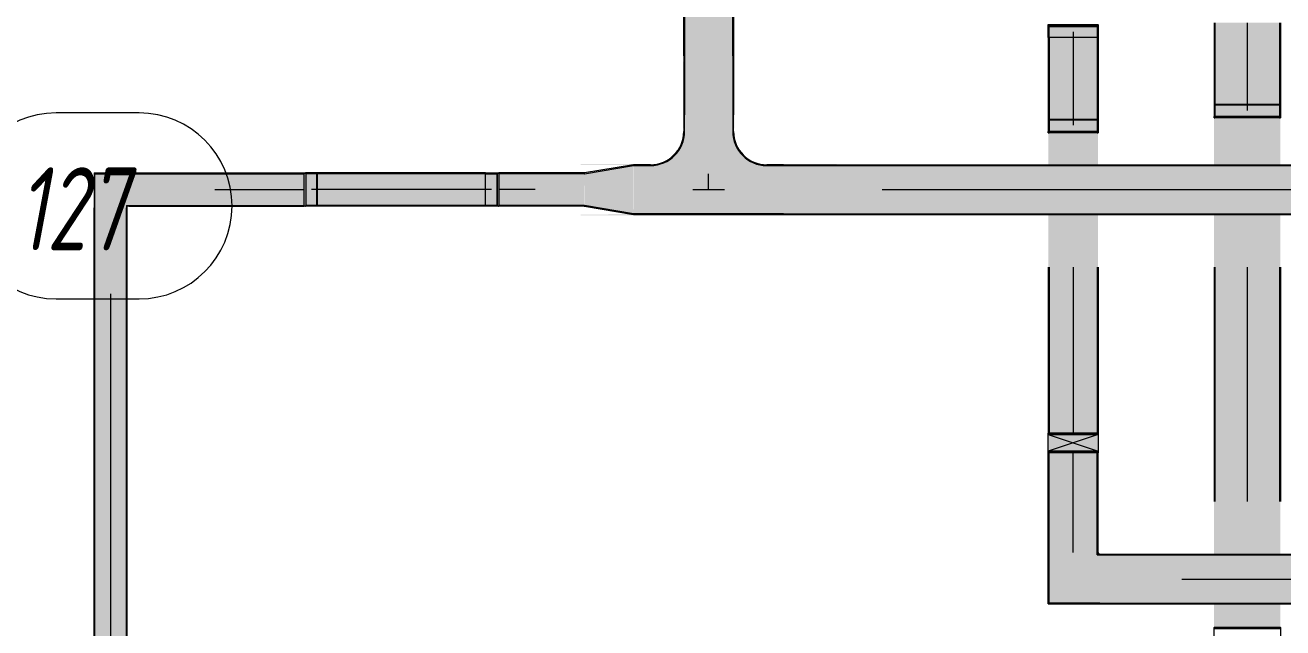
# Model space of a CAD drawing. Header units: millimetres. Extents: x -4948 to 42228, y -4856 to 69378.
# Drawn here: x 1058 to 4844, y 26796 to 28611 of the extents above; entities that cross this region are included whole.
import ezdxf

# ---------------------------------------------------------------- set-up
doc = ezdxf.new("R2010")
doc.units = ezdxf.units.MM
for name, color, linetype, lineweight in [('A-AREA-IDEN', 2, 'Continuous', 30), ('A-DETL-THIN', 151, 'Continuous', 13), ('E-CABL-TRAY', 211, 'Continuous', 9), ('E-CABL-TRAY-ANNO', 211, 'Continuous', 9), ('E-CABL-TRAY-CNTR', 211, 'Continuous', 9)]:
    doc.layers.add(name, color=color, linetype=linetype, lineweight=lineweight)
doc.styles.add('ISOCPEUR_B_I', font='', dxfattribs={"width": 0.7, "height": 250})
doc.styles.get('ISOCPEUR_B_I').set_extended_font_data('ISOCPEUR', italic=True, bold=True)

# ---------------------------------------------------------------- blocks, each defined once
blk = doc.blocks.new('27ELB-RD-AR-0000-BIM_rvt-1-1 этаж отм_ _0_000 лотки')
at = {"layer": 'A-AREA-IDEN', "color": 252, "lineweight": 9}
for p, q in [((1400.8, 28346.7), (1150.8, 28346.7)), ((1150.8, 27786.7), (1400.8, 27786.7))]:
    blk.add_line(p, q, dxfattribs=at)
for centre, start, end in [((1150.8, 28066.7), 90, 270), ((1400.8, 28066.7), 270, 90)]:
    blk.add_arc(centre, 280, start, end, dxfattribs=at)
at = {"layer": 'A-AREA-IDEN', "color": 252, "style": 'ISOCPEUR_B_I', "width": 0.7}
blk.add_text('127', height=250, dxfattribs=at).set_placement((1034.6, 27932.8))
blk = doc.blocks.new('СКС-Угол вертикальный внешний CD 45-S5-Combitech-DKC - СКС-Угол вертикальный внешний CD 45-S5-Combitech-DKC-V193-1 этаж отм_ _0_000 лотки')
at = {"layer": 'E-CABL-TRAY', "lineweight": 13}
for points in [[(4287.8, 28612), (4287.8, 28613), (4137.8, 28612)], [(4287.8, 28573.8), (4287.8, 28612), (4137.8, 28612), (4137.8, 28573.8)]]:
    blk.add_hatch(color=80, dxfattribs=at).paths.add_polyline_path(points, flags=0)
at = {"layer": 'E-CABL-TRAY', "color": 90}
for p, q in [((4137.8, 28613), (4287.8, 28613)), ((4137.8, 28612), (4137.8, 28613)), ((4137.8, 28573.8), (4137.8, 28612)), ((4287.8, 28612), (4287.8, 28613)), ((4287.8, 28612), (4287.8, 28573.8)), ((4137.8, 28573.1), (4137.8, 28573.8)), ((4287.8, 28573.1), (4137.8, 28573.1)), ((4287.8, 28573.8), (4287.8, 28573.1))]:
    blk.add_line(p, q, dxfattribs=at)
blk = doc.blocks.new('СКС-Ответвитель Т-образный DPT-S5-Combitech-DKC-R100 - СКС-Ответвитель Т-образный DPT-S5-Combitech-DKC-R100-V191-1 этаж отм_ _0_000 лотки')
at = {"layer": 'E-CABL-TRAY', "lineweight": 13}
h = blk.add_hatch(color=160, dxfattribs=at)
h.paths.add_polyline_path([(-225, -72.5), (-225, -75), (-175, -75), (-149.1, -78.4), (-125, -88.4), (-104.3, -104.3), (-88.4, -125), (-78.4, -149.1), (-75, -175), (-75, -225), (-72.5, -225), (-72.5, -175), (-76, -148.5), (-86.2, -123.8), (-102.5, -102.5), (-123.8, -86.2), (-148.5, -76), (-175, -72.5)], flags=0)
h.paths.add_polyline_path([(-225, 75), (-225, 72.5), (225, 72.5), (225, 75), (54.2, 75)], flags=0)
h.paths.add_polyline_path([(72.5, -207.8), (72.5, -225), (75, -225), (75, -175), (78.4, -149.1), (88.4, -125), (104.3, -104.3), (125, -88.4), (149.1, -78.4), (175, -75), (225, -75), (225, -72.5), (175, -72.5), (148.5, -76), (123.8, -86.2), (102.5, -102.5), (86.2, -123.8), (76, -148.5), (72.5, -175)], flags=0)
blk.add_hatch(color=160, dxfattribs=at).paths.add_polyline_path([(-225, 72.5), (-225, -72.5), (-175, -72.5), (-148.5, -76), (-120.9, -88.4), (-101.2, -104.3), (-85.7, -125), (-75.9, -149.1), (-72.5, -175), (-72.5, -225), (72.5, -225), (72.5, -175), (76, -148.5), (88.4, -120.9), (104.3, -101.2), (125, -85.7), (149.1, -75.9), (175, -72.5), (225, -72.5), (225, 72.5), (-225, 72.5)], flags=0)
at = {"layer": 'E-CABL-TRAY', "color": 170}
for p, q in [((225, 75), (-225, 75)), ((-225, 75), (-225, 72.5)), ((-225, 72.5), (225, 72.5)), ((225, 72.5), (225, 75)), ((-225, -72.5), (-225, -75)), ((-175, -72.5), (-225, -72.5)), ((-225, -75), (-175, -75)), ((225, -72.5), (175, -72.5)), ((175, -75), (225, -75)), ((225, -75), (225, -72.5)), ((-75, -175), (-75, -225)), ((-72.5, -225), (-72.5, -175)), ((72.5, -175), (72.5, -225)), ((75, -225), (75, -175)), ((-75, -225), (-72.5, -225)), ((72.5, -225), (75, -225))]:
    blk.add_line(p, q, dxfattribs=at)
for centre, radius, start, end in [((-175, -175), 102.5, 360, 90), ((-175, -175), 100, 0, 90), ((175, -175), 102.5, 90, 180), ((175, -175), 100, 90, 180)]:
    blk.add_arc(centre, radius, start, end, dxfattribs=at)
at = {"layer": 'E-CABL-TRAY-CNTR', "color": 170}
for p, q in [((47.9, 0), (-47.9, 0)), ((0, 0), (0, -47.9))]:
    blk.add_line(p, q, dxfattribs=at)
blk = doc.blocks.new('СКС-Соединитель 2-S5-Combitech-DKC-не для заказа - СКС-Соединитель 2-S5-Combitech-DKC-не для заказа-620071-1 этаж отм_ _0_000 лотки')
at = {"layer": 'E-CABL-TRAY', "lineweight": 13}
blk.add_hatch(color=160, dxfattribs=at).paths.add_polyline_path([(-100, -2.5), (100, -2.5), (100, 0), (-100, 0)], flags=0)
blk = doc.blocks.new('СКС-Соединитель 2-S5-Combitech-DKC-не для заказа - СКС-Соединитель 2-S5-Combitech-DKC-не для заказа-V195-1 этаж отм_ _0_000 лотки')
at = {"layer": 'E-CABL-TRAY', "lineweight": 13}
for points in [[(100, -2.5), (100, 0), (-100, 0), (-100, -2.5), (-59.8, -2.5)], [(100, 0), (100, 0.1), (-59.8, 0)]]:
    blk.add_hatch(color=160, dxfattribs=at).paths.add_polyline_path(points, flags=0)
blk = doc.blocks.new('СКС-Угол вертикальный внешний CD 45-S5-Combitech-DKC - СКС-Угол вертикальный внешний CD 45-S5-Combitech-DKC-836083-1 этаж отм_ _0_000 лотки')
at = {"layer": 'E-CABL-TRAY', "lineweight": 13}
for points in [[(2443.9, 28065.7), (2444.6, 28065.7), (2443.9, 28165.7)], [(2444.6, 28065.7), (2482.8, 28065.7), (2482.8, 28165.7), (2444.6, 28165.7)], [(2482.8, 28065.7), (2483.8, 28065.7), (2482.8, 28165.7)]]:
    blk.add_hatch(color=160, dxfattribs=at).paths.add_polyline_path(points, flags=0)
at = {"layer": 'E-CABL-TRAY', "color": 170}
for p, q in [((2443.9, 28065.7), (2443.9, 28165.7)), ((2443.9, 28165.7), (2444.6, 28165.7)), ((2444.6, 28165.7), (2482.8, 28165.7)), ((2482.8, 28165.7), (2483.8, 28165.7)), ((2483.8, 28165.7), (2483.8, 28065.7)), ((2444.6, 28065.7), (2443.9, 28065.7)), ((2482.8, 28065.7), (2444.6, 28065.7)), ((2482.8, 28065.7), (2483.8, 28065.7))]:
    blk.add_line(p, q, dxfattribs=at)
blk = doc.blocks.new('СКС-Угол горизонтальный CPO 45-S5-Combitech-DKC - СКС-Угол горизонтальный CPO 45-S5-Combitech-DKC-836076-1 этаж отм_ _0_000 лотки')
at = {"layer": 'E-CABL-TRAY', "lineweight": 13}
for points in [[(-55, -50), (50, -50), (50, 55), (47.5, 55), (47.5, -47.5), (-55, -47.5)], [(-55, -47.5), (47.5, -47.5), (47.5, 55), (-47.5, 55), (-47.5, 47.5), (-55, 47.5)], [(-55, 47.5), (-47.5, 47.5), (-47.5, 55), (-50, 55), (-50, 50), (-55, 50)]]:
    blk.add_hatch(color=160, dxfattribs=at).paths.add_polyline_path(points, flags=0)
at = {"layer": 'E-CABL-TRAY', "color": 170}
for p, q in [((-55, 47.5), (-55, 50)), ((-55, 50), (-50, 50)), ((-47.5, 47.5), (-55, 47.5)), ((-47.5, 55), (-50, 55)), ((-50, 55), (-50, 50)), ((-47.5, 47.5), (-47.5, 55)), ((50, 55), (47.5, 55)), ((47.5, 55), (47.5, -47.5)), ((50, -50), (50, 55)), ((-55, -50), (-55, -47.5)), ((47.5, -47.5), (-55, -47.5)), ((50, -50), (-55, -50))]:
    blk.add_line(p, q, dxfattribs=at)
blk = doc.blocks.new('СКС-Соединитель 1-S5-Combitech-DKC-не для заказа - СКС-Соединитель 1-S5-Combitech-DKC-не для заказа-V185-1 этаж отм_ _0_000 лотки')
at = {"layer": 'E-CABL-TRAY', "lineweight": 13}
for points in [[(0, 115), (-1.2, 115), (-1.2, 0), (0, 0), (0, 5)], [(-115, 1.2), (-115, 0), (0, 0), (0, 1.2), (-5, 1.2)]]:
    blk.add_hatch(color=160, dxfattribs=at).paths.add_polyline_path(points, flags=0)
blk = doc.blocks.new('СКС-Соединитель 1-S5-Combitech-DKC-не для заказа - СКС-Соединитель 1-S5-Combitech-DKC-не для заказа-V186-1 этаж отм_ _0_000 лотки')
at = {"layer": 'E-CABL-TRAY', "lineweight": 13}
for points in [[(0, 115), (0, 0), (1.2, 0), (1.2, 115)], [(0, 0), (-115, 0), (-115, -1.2), (0, -1.2)]]:
    blk.add_hatch(color=160, dxfattribs=at).paths.add_polyline_path(points, flags=0)
blk = doc.blocks.new('СКС-Угол горизонтальный CPO 45-S5-Combitech-DKC - СКС-Угол горизонтальный CPO 45-S5-Combitech-DKC-835251-1 этаж отм_ _0_000 лотки')
at = {"layer": 'E-CABL-TRAY', "lineweight": 13}
for points in [[(-80, -75), (75, -75), (75, 80), (72.5, 80), (72.5, -72.5), (-80, -72.5)], [(-80, -72.5), (72.5, -72.5), (72.5, 80), (-72.5, 80), (-72.5, 72.5), (-80, 72.5)], [(-80, 72.5), (-72.5, 72.5), (-72.5, 80), (-75, 80), (-75, 75), (-80, 75)]]:
    blk.add_hatch(color=80, dxfattribs=at).paths.add_polyline_path(points, flags=0)
at = {"layer": 'E-CABL-TRAY', "color": 90}
for p, q in [((-72.5, 80), (-75, 80)), ((-75, 80), (-75, 75)), ((-72.5, 72.5), (-72.5, 80)), ((75, 80), (72.5, 80)), ((72.5, 80), (72.5, -72.5)), ((75, -75), (75, 80)), ((-80, 72.5), (-80, 75)), ((-80, 75), (-75, 75)), ((-72.5, 72.5), (-80, 72.5)), ((-80, -75), (-80, -72.5)), ((72.5, -72.5), (-80, -72.5)), ((75, -75), (-80, -75))]:
    blk.add_line(p, q, dxfattribs=at)
blk = doc.blocks.new('СКС-Соединитель 1-S5-Combitech-DKC-не для заказа - СКС-Соединитель 1-S5-Combitech-DKC-не для заказа-835258-1 этаж отм_ _0_000 лотки')
at = {"layer": 'E-CABL-TRAY', "lineweight": 13}
for points in [[(-1.2, 115), (-1.2, 0), (0, 0), (0, 115)], [(-115, 1.2), (-115, 0), (0, 0), (0, 1.2), (-5, 1.2)]]:
    blk.add_hatch(color=80, dxfattribs=at).paths.add_polyline_path(points, flags=0)
blk = doc.blocks.new('СКС-Соединитель 1-S5-Combitech-DKC-не для заказа - СКС-Соединитель 1-S5-Combitech-DKC-не для заказа-835261-1 этаж отм_ _0_000 лотки')
at = {"layer": 'E-CABL-TRAY', "lineweight": 13}
for points in [[(0, 0), (1.2, 0), (1.2, 115), (0, 115), (0, 2.5)], [(-115, -1.2), (0, -1.2), (0, 0), (-115, 0)]]:
    blk.add_hatch(color=80, dxfattribs=at).paths.add_polyline_path(points, flags=0)
blk = doc.blocks.new('СКС-Переходник RRC-S5-Combitech-DKC - СКС-Переходник RRC-S5-Combitech-DKC-836249-1 этаж отм_ _0_000 лотки')
at = {"layer": 'E-CABL-TRAY', "lineweight": 13}
h = blk.add_hatch(color=160, dxfattribs=at)
h.paths.add_polyline_path([(149, -47.5), (150, -47.5), (149, 47.5)], flags=0)
h.paths.add_polyline_path([(0, 72.5), (1, -72.5), (149, -47.5), (149, 47.5), (1, 72.5)], flags=0)
for points in [[(1, 75), (1, 72.5), (149, 47.5), (149, 50)], [(149, -47.5), (1, -72.5), (1, -75), (149, -50)]]:
    blk.add_hatch(color=160, dxfattribs=at).paths.add_polyline_path(points, flags=0)
at = {"layer": 'E-CABL-TRAY', "color": 170}
for p, q in [((0, 72.5), (0, 75)), ((1, 75), (0, 75)), ((1, 72.5), (0, 72.5)), ((149, 50), (1, 75)), ((1, 72.5), (149, 47.5)), ((150, 50), (149, 50)), ((149, 47.5), (150, 47.5)), ((150, 50), (150, 47.5)), ((0, -75), (0, -72.5)), ((1, -72.5), (0, -72.5)), ((1, -75), (0, -75)), ((149, -47.5), (1, -72.5)), ((1, -75), (149, -50)), ((150, -47.5), (149, -47.5)), ((149, -50), (150, -50)), ((150, -47.5), (150, -50))]:
    blk.add_line(p, q, dxfattribs=at)
blk = doc.blocks.new('СКС-Угол вертикальный внутренний CS 45-S5-Combitech-DKC - СКС-Угол вертикальный внутренний CS 45-S5-Combitech-DKC-836684-1 этаж отм_ _0_000 лотки')
at = {"layer": 'E-CABL-TRAY', "lineweight": 13}
for points in [[(4834.1, 28336.5), (4834.1, 28370.1), (4639.2, 28370.1), (4639.2, 28336.5)], [(4836.7, 28333), (4836.7, 28335.8), (4636.7, 28335.8), (4636.7, 28333)], [(4836.7, 28332), (4836.7, 28333), (4636.7, 28332)]]:
    blk.add_hatch(color=20, dxfattribs=at).paths.add_polyline_path(points, flags=0)
at = {"layer": 'A-DETL-THIN', "color": 20}
blk.add_line((4836.7, 28371.9), (4636.7, 28371.9), dxfattribs=at)
at = {"layer": 'E-CABL-TRAY', "color": 10}
for p, q in [((4636.7, 28336.5), (4836.7, 28336.5)), ((4636.7, 28336.5), (4636.7, 28335.8)), ((4636.7, 28333), (4636.7, 28335.8)), ((4636.7, 28332), (4636.7, 28333)), ((4836.7, 28332), (4636.7, 28332)), ((4836.7, 28335.8), (4836.7, 28336.5)), ((4836.7, 28335.8), (4836.7, 28333)), ((4836.7, 28333), (4836.7, 28332))]:
    blk.add_line(p, q, dxfattribs=at)
blk = doc.blocks.new('СКС-Угол вертикальный внутренний CS 45-S5-Combitech-DKC - СКС-Угол вертикальный внутренний CS 45-S5-Combitech-DKC-V194-1 этаж отм_ _0_000 лотки')
at = {"layer": 'E-CABL-TRAY', "lineweight": 13}
for points in [[(4285.2, 28291.5), (4285.2, 28325.1), (4140.3, 28325.1), (4140.3, 28291.5)], [(4287.8, 28288), (4287.8, 28290.8), (4137.8, 28290.8), (4137.8, 28288)]]:
    blk.add_hatch(color=80, dxfattribs=at).paths.add_polyline_path(points, flags=0)
at = {"layer": 'A-DETL-THIN', "color": 80}
blk.add_line((4287.8, 28326.9), (4137.8, 28326.9), dxfattribs=at)
at = {"layer": 'E-CABL-TRAY', "color": 90}
for p, q in [((4137.8, 28291.5), (4287.8, 28291.5)), ((4137.8, 28291.5), (4137.8, 28290.8)), ((4137.8, 28288), (4137.8, 28290.8)), ((4137.8, 28287), (4137.8, 28288)), ((4287.8, 28287), (4137.8, 28287)), ((4287.8, 28290.8), (4287.8, 28291.5)), ((4287.8, 28290.8), (4287.8, 28288)), ((4287.8, 28288), (4287.8, 28287))]:
    blk.add_line(p, q, dxfattribs=at)
blk = doc.blocks.new('СКС-Угол вертикальный внутренний CS 45-S5-Combitech-DKC - СКС-Угол вертикальный внутренний CS 45-S5-Combitech-DKC-836685-1 этаж отм_ _0_000 лотки')
at = {"layer": 'E-CABL-TRAY', "lineweight": 13}
blk.add_hatch(color=20, dxfattribs=at).paths.add_polyline_path([(4701.9, 26793.9), (4836.7, 26793.9), (4836.7, 26797.9), (4636.7, 26797.9), (4636.7, 26793.9)], flags=0)
at = {"layer": 'A-DETL-THIN', "color": 20}
for p, q in [((4636.7, 26743.9), (4636.7, 26793.9)), ((4836.7, 26793.9), (4636.7, 26793.9)), ((4836.7, 26793.9), (4836.7, 26743.9)), ((4636.7, 26743.9), (4836.7, 26743.9))]:
    blk.add_line(p, q, dxfattribs=at)
at = {"layer": 'E-CABL-TRAY', "color": 10}
for p, q in [((4636.7, 26798.9), (4836.7, 26798.9)), ((4636.7, 26798.9), (4636.7, 26797.9)), ((4636.7, 26793.9), (4636.7, 26797.9)), ((4836.7, 26797.9), (4836.7, 26798.9)), ((4836.7, 26797.9), (4836.7, 26793.9))]:
    blk.add_line(p, q, dxfattribs=at)
blk = doc.blocks.new('СКС-Угол вертикальный внутренний CS 45-S5-Combitech-DKC - СКС-Угол вертикальный внутренний CS 45-S5-Combitech-DKC-836084-1 этаж отм_ _0_000 лотки')
at = {"layer": 'E-CABL-TRAY', "lineweight": 13}
for points in [[(1897.8, 28065.7), (1898.8, 28065.7), (1897.8, 28165.7)], [(1900.3, 28065.7), (1901.6, 28065.7), (1901.6, 28165.7), (1898.8, 28165.7), (1898.8, 28065.7)], [(1902.3, 28068.3), (1935.9, 28068.3), (1935.9, 28163.2), (1902.3, 28163.2)]]:
    blk.add_hatch(color=160, dxfattribs=at).paths.add_polyline_path(points, flags=0)
at = {"layer": 'A-DETL-THIN', "color": 160}
blk.add_line((1937.7, 28065.7), (1937.7, 28165.7), dxfattribs=at)
at = {"layer": 'E-CABL-TRAY', "color": 170}
for p, q in [((1897.8, 28065.7), (1897.8, 28165.7)), ((1897.8, 28165.7), (1898.8, 28165.7)), ((1898.8, 28165.7), (1901.6, 28165.7)), ((1902.3, 28165.7), (1901.6, 28165.7)), ((1902.3, 28165.7), (1902.3, 28065.7)), ((1898.8, 28065.7), (1897.8, 28065.7)), ((1901.6, 28065.7), (1898.8, 28065.7)), ((1901.6, 28065.7), (1902.3, 28065.7))]:
    blk.add_line(p, q, dxfattribs=at)
blk = doc.blocks.new('СКС-Угол вертикальный внутренний CS 45-S5-Combitech-DKC - СКС-Угол вертикальный внутренний CS 45-S5-Combitech-DKC-836246-1 этаж отм_ _0_000 лотки')
at = {"layer": 'E-CABL-TRAY', "lineweight": 13}
blk.add_hatch(color=80, dxfattribs=at).paths.add_polyline_path([(4137.8, 27378.7), (4287.8, 27378.7), (4287.8, 27382.7), (4137.8, 27382.7), (4137.8, 27379.9)], flags=0)
at = {"layer": 'A-DETL-THIN', "color": 80}
for p, q in [((4137.8, 27328.7), (4137.8, 27378.7)), ((4287.8, 27378.7), (4137.8, 27378.7)), ((4287.8, 27378.7), (4287.8, 27328.7)), ((4137.8, 27328.7), (4287.8, 27328.7))]:
    blk.add_line(p, q, dxfattribs=at)
at = {"layer": 'E-CABL-TRAY', "color": 90}
for p, q in [((4137.8, 27383.7), (4287.8, 27383.7)), ((4137.8, 27383.7), (4137.8, 27382.7)), ((4137.8, 27378.7), (4137.8, 27382.7)), ((4287.8, 27382.7), (4287.8, 27383.7)), ((4287.8, 27382.7), (4287.8, 27378.7))]:
    blk.add_line(p, q, dxfattribs=at)
blk = doc.blocks.new('СКС-Угол вертикальный внешний CD 45-S5-Combitech-DKC - СКС-Угол вертикальный внешний CD 45-S5-Combitech-DKC-835271-1 этаж отм_ _0_000 лотки')
at = {"layer": 'E-CABL-TRAY', "lineweight": 13}
for points in [[(4287.8, 27324.7), (4287.8, 27328.7), (4137.8, 27328.7), (4137.8, 27324.7)], [(4287.8, 27323.7), (4287.8, 27324.7), (4137.8, 27323.7)]]:
    blk.add_hatch(color=80, dxfattribs=at).paths.add_polyline_path(points, flags=0)
at = {"layer": 'A-DETL-THIN', "color": 80}
for p, q in [((4287.8, 27378.7), (4137.8, 27378.7)), ((4137.8, 27328.8), (4137.8, 27378.7)), ((4287.8, 27378.7), (4287.8, 27328.8))]:
    blk.add_line(p, q, dxfattribs=at)
at = {"layer": 'E-CABL-TRAY', "color": 90}
for p, q in [((4137.8, 27324.7), (4137.8, 27328.8)), ((4137.8, 27323.7), (4137.8, 27324.7)), ((4287.8, 27323.7), (4137.8, 27323.7)), ((4287.8, 27328.8), (4287.8, 27324.7)), ((4287.8, 27324.7), (4287.8, 27323.7))]:
    blk.add_line(p, q, dxfattribs=at)

msp = doc.modelspace()

# ---------------------------------------------------------------- hatches: boundary and pattern name
at = {"layer": 'E-CABL-TRAY', "lineweight": 5}
for color, points in [(5, [(3040.3, 28340.6), (3042.8, 28340.6), (3042.4, 29024.7), (3039.9, 29024.7), (3040.1, 28569.7)]), (5, [(3042.8, 28340.6), (3187.7, 28340.7), (3187.3, 29024.7), (3042.4, 29024.7), (3042.8, 28340.6)]), (5, [(3187.7, 28340.7), (3190.3, 28340.7), (3189.9, 29024.7), (3187.3, 29024.7), (3187.6, 28569.7)]), (1, [(4639.2, 28336.5), (4639.2, 28618.1), (4636.7, 28618.1), (4636.7, 28336.5)]), (1, [(4834.1, 28370.1), (4834.1, 28618.1), (4639.2, 28618.1), (4639.2, 28370.1)]), (1, [(4836.7, 28336.5), (4836.7, 28618.1), (4834.1, 28618.1), (4834.1, 28336.5)]), (3, [(4140.3, 28291.5), (4140.3, 28573.1), (4137.8, 28573.1), (4137.8, 28291.5)]), (3, [(4140.3, 28325.1), (4285.2, 28325.1), (4285.2, 28573.1), (4140.3, 28573.1), (4140.3, 28504.2)]), (3, [(4287.8, 28291.5), (4287.8, 28573.1), (4285.2, 28573.1), (4285.2, 28291.5)]), (5, [(10268.8, 28188), (10268.8, 28190.5), (3340.2, 28190.5), (3340.4, 28188), (7765.3, 28188)]), (5, [(7765.3, 28043.1), (10268.8, 28043.1), (10268.8, 28188), (3340.2, 28188), (3340.4, 28043.1), (6403.8, 28043.1)]), (5, [(1897.8, 28163.2), (1897.8, 28165.7), (1370.3, 28165.7), (1370.3, 28163.2)]), (5, [(1370.3, 28068.3), (1897.8, 28068.3), (1897.8, 28163.2), (1370.3, 28163.2)]), (5, [(1902.3, 28163.2), (2443.9, 28163.2), (2443.9, 28165.7), (1902.3, 28165.7)]), (5, [(1935.9, 28068.3), (2443.9, 28068.3), (2443.9, 28163.2), (1935.9, 28163.2)]), (5, [(2483.8, 28163.2), (2740.2, 28163.2), (2740.2, 28165.7), (2483.8, 28165.7)]), (5, [(2659.7, 28068.3), (2740.2, 28068.3), (2740.2, 28163.2), (2483.8, 28163.2), (2483.8, 28068.3)]), (5, [(1265.3, 4639.7), (1267.8, 4639.7), (1267.8, 28060.7), (1265.3, 28060.7), (1265.3, 6367.5)]), (5, [(1267.8, 4639.7), (1362.8, 4639.7), (1362.8, 28060.7), (1267.8, 28060.7), (1267.8, 4826.5)]), (5, [(1362.8, 4639.7), (1365.3, 4639.7), (1365.3, 28060.7), (1362.8, 28060.7), (1362.8, 6367.5)]), (5, [(1897.8, 28065.7), (1897.8, 28068.3), (1370.3, 28068.3), (1370.3, 28065.7)]), (5, [(1902.3, 28065.7), (2443.9, 28065.7), (2443.9, 28068.3), (1902.3, 28068.3)]), (5, [(2483.8, 28065.7), (2740.2, 28065.7), (2740.2, 28068.3), (2483.8, 28068.3)]), (5, [(10268.8, 28040.5), (10268.8, 28043.1), (3340.2, 28043.1), (3340.4, 28040.5), (7765.3, 28040.5)]), (3, [(4140.3, 27023.3), (4140.3, 27323.7), (4137.8, 27323.7), (4137.8, 27023.3)]), (3, [(4285.2, 27023.3), (4285.2, 27323.7), (4140.3, 27323.7), (4140.3, 27023.3)]), (3, [(4287.8, 27023.3), (4287.8, 27323.7), (4285.2, 27323.7), (4285.2, 27023.3)]), (3, [(5042.3, 27015.8), (11328.9, 27015.8), (11328.9, 27018.3), (4292.8, 27018.3), (4292.8, 27015.8), (4361.5, 27015.8)]), (3, [(5042.3, 26870.8), (11328.9, 26870.8), (11328.9, 27015.8), (4292.8, 27015.8), (4292.8, 26870.8), (4701.9, 26870.8)]), (3, [(5042.3, 26868.3), (11328.9, 26868.3), (11328.9, 26870.8), (4292.8, 26870.8), (4292.8, 26868.3), (4701.9, 26868.3)])]:
    msp.add_hatch(color=color, dxfattribs=at).paths.add_polyline_path(points, flags=0)
h = msp.add_hatch(color=1, dxfattribs=at)
h.paths.add_polyline_path([(4639.2, 26798.9), (4639.2, 26868.3), (4636.7, 26868.3), (4636.7, 26798.9)], flags=0)
h.paths.add_polyline_path([(4636.7, 27018.3), (4639.2, 27018.3), (4639.2, 28040.5), (4636.7, 28040.5), (4636.7, 28028.2)], flags=0)
h.paths.add_polyline_path([(4636.7, 28190.5), (4639.2, 28190.5), (4639.2, 28332), (4636.7, 28332)], flags=0)
h = msp.add_hatch(color=1, dxfattribs=at)
h.paths.add_polyline_path([(4834.1, 26798.9), (4834.1, 26868.3), (4639.2, 26868.3), (4639.2, 26798.9), (4701.9, 26798.9)], flags=0)
h.paths.add_polyline_path([(4834.1, 27018.3), (4834.1, 28040.5), (4639.2, 28040.5), (4639.2, 27018.3)], flags=0)
h.paths.add_polyline_path([(4639.2, 28190.5), (4834.1, 28190.5), (4834.1, 28332), (4639.2, 28332)], flags=0)
h = msp.add_hatch(color=1, dxfattribs=at)
h.paths.add_polyline_path([(4836.7, 26798.9), (4836.7, 26868.3), (4834.1, 26868.3), (4834.1, 26798.9)], flags=0)
h.paths.add_polyline_path([(4834.1, 27018.3), (4836.7, 27018.3), (4836.7, 28040.5), (4834.1, 28040.5), (4834.1, 28028.2)], flags=0)
h.paths.add_polyline_path([(4834.1, 28190.5), (4836.7, 28190.5), (4836.7, 28332), (4834.1, 28332)], flags=0)
h = msp.add_hatch(color=3, dxfattribs=at)
h.paths.add_polyline_path([(4140.3, 27383.7), (4140.3, 28040.5), (4137.8, 28040.5), (4137.8, 27383.7)], flags=0)
h.paths.add_polyline_path([(4137.8, 28190.5), (4140.3, 28190.5), (4140.3, 28287), (4137.8, 28287)], flags=0)
h = msp.add_hatch(color=3, dxfattribs=at)
h.paths.add_polyline_path([(4285.2, 27383.7), (4285.2, 28040.5), (4140.3, 28040.5), (4140.3, 27383.7)], flags=0)
h.paths.add_polyline_path([(4140.3, 28190.5), (4285.2, 28190.5), (4285.2, 28287), (4140.3, 28287)], flags=0)
h = msp.add_hatch(color=3, dxfattribs=at)
h.paths.add_polyline_path([(4287.8, 27383.7), (4287.8, 28040.5), (4285.2, 28040.5), (4285.2, 27383.7)], flags=0)
h.paths.add_polyline_path([(4285.2, 28190.5), (4287.8, 28190.5), (4287.8, 28287), (4285.2, 28287)], flags=0)
at = {"layer": 'E-CABL-TRAY-ANNO'}
msp.add_hatch(color=90, dxfattribs=at).paths.add_polyline_path([(4287.8, 27328.7), (4287.8, 27378.7), (4137.8, 27378.7), (4137.8, 27328.7)], flags=0)

# ---------------------------------------------------------------- linework, layer by layer
at = {"layer": 'A-DETL-THIN', "color": 80}
for p, q in [((4287.8, 28608.5), (4137.8, 28608.5)), ((4140.3, 28573.1), (4140.3, 28606.7)), ((4140.3, 28606.7), (4285.2, 28606.7)), ((4212.8, 28590.8), (4212.8, 28573.1)), ((4285.2, 28606.7), (4285.2, 28573.1))]:
    msp.add_line(p, q, dxfattribs=at)
at = {"layer": 'A-DETL-THIN', "color": 160}
for p, q in [((2443.9, 28163.2), (2477.5, 28163.2)), ((2477.5, 28163.2), (2477.5, 28068.3)), ((2479.3, 28065.7), (2479.3, 28165.7)), ((2461.6, 28115.7), (2444, 28115.7)), ((2477.5, 28068.3), (2443.9, 28068.3))]:
    msp.add_line(p, q, dxfattribs=at)
at = {"layer": 'E-CABL-TRAY', "color": 170}
for p, q in [((3039.9, 29024.7), (3040.3, 28340.6)), ((3042.4, 29024.7), (3042.8, 28340.6)), ((3187.3, 29024.7), (3187.7, 28340.7)), ((3189.9, 29024.7), (3190.3, 28340.7)), ((3042.8, 28340.6), (3040.3, 28340.6)), ((3190.3, 28340.7), (3187.7, 28340.7)), ((3340.2, 28188), (3340.2, 28190.5)), ((3340.2, 28190.5), (10268.8, 28190.5)), ((3340.2, 28188), (10268.8, 28188)), ((1370.3, 28163.2), (1370.3, 28165.7)), ((1370.3, 28165.7), (1897.8, 28165.7)), ((1370.3, 28163.2), (1897.8, 28163.2)), ((1897.8, 28165.7), (1897.8, 28163.2)), ((1902.3, 28163.2), (1902.3, 28165.7)), ((2443.9, 28165.7), (1902.3, 28165.7)), ((2443.9, 28163.2), (1902.3, 28163.2)), ((1935.9, 28068.3), (1935.9, 28163.2)), ((2443.9, 28165.7), (2443.9, 28163.2)), ((2483.8, 28163.2), (2483.8, 28165.7)), ((2740.2, 28165.7), (2483.8, 28165.7)), ((2740.2, 28163.2), (2483.8, 28163.2)), ((2740.2, 28165.7), (2740.2, 28163.2)), ((1265.3, 28060.7), (1267.8, 28060.7)), ((1265.3, 4639.7), (1265.3, 28060.7)), ((1267.8, 4639.7), (1267.8, 28060.7)), ((1362.8, 28060.7), (1365.3, 28060.7)), ((1362.8, 4639.7), (1362.8, 28060.7)), ((1365.3, 4639.7), (1365.3, 28060.7)), ((1370.3, 28065.7), (1370.3, 28068.3)), ((1370.3, 28068.3), (1897.8, 28068.3)), ((1370.3, 28065.7), (1897.8, 28065.7)), ((1897.8, 28068.3), (1897.8, 28065.7)), ((1902.3, 28065.7), (1902.3, 28068.3)), ((2443.9, 28068.3), (1902.3, 28068.3)), ((2443.9, 28065.7), (1902.3, 28065.7)), ((2443.9, 28068.3), (2443.9, 28065.7)), ((2483.8, 28065.7), (2483.8, 28068.3)), ((2740.2, 28068.3), (2483.8, 28068.3)), ((2740.2, 28065.7), (2483.8, 28065.7)), ((2740.2, 28068.3), (2740.2, 28065.7)), ((3340.2, 28040.5), (3340.2, 28043.1)), ((3340.2, 28043.1), (10268.8, 28043.1)), ((3340.2, 28040.5), (10268.8, 28040.5))]:
    msp.add_line(p, q, dxfattribs=at)
at = {"layer": 'E-CABL-TRAY', "color": 10}
for p, q in [((4636.7, 28618.1), (4636.7, 28336.5)), ((4639.2, 28618.1), (4639.2, 28336.5)), ((4834.1, 28618.1), (4834.1, 28336.5)), ((4836.7, 28618.1), (4836.7, 28336.5)), ((4834.1, 28370.1), (4639.2, 28370.1)), ((4639.2, 28336.5), (4636.7, 28336.5)), ((4636.7, 28332), (4639.2, 28332)), ((4836.7, 28336.5), (4834.1, 28336.5)), ((4834.1, 28332), (4836.7, 28332)), ((4636.7, 27881.8), (4636.7, 27177)), ((4639.2, 27881.8), (4639.2, 27177)), ((4834.1, 27881.8), (4834.1, 27177)), ((4836.7, 27881.8), (4836.7, 27177))]:
    msp.add_line(p, q, dxfattribs=at)
at = {"layer": 'E-CABL-TRAY', "color": 90}
for p, q in [((4137.8, 28573.1), (4140.3, 28573.1)), ((4137.8, 28573.1), (4137.8, 28291.5)), ((4140.3, 28573.1), (4140.3, 28291.5)), ((4285.2, 28573.1), (4287.8, 28573.1)), ((4285.2, 28573.1), (4285.2, 28291.5)), ((4287.8, 28573.1), (4287.8, 28291.5)), ((4285.2, 28325.1), (4140.3, 28325.1)), ((4140.3, 28291.5), (4137.8, 28291.5)), ((4137.8, 28287), (4140.3, 28287)), ((4287.8, 28291.5), (4285.2, 28291.5)), ((4285.2, 28287), (4287.8, 28287)), ((4137.8, 27881.8), (4137.8, 27383.7)), ((4140.3, 27881.8), (4140.3, 27383.7)), ((4285.2, 27881.8), (4285.2, 27383.7)), ((4287.8, 27881.8), (4287.8, 27383.7)), ((4140.3, 27383.7), (4137.8, 27383.7)), ((4287.8, 27383.7), (4285.2, 27383.7)), ((4137.8, 27323.7), (4140.3, 27323.7)), ((4137.8, 27023.3), (4137.8, 27323.7)), ((4140.3, 27023.3), (4140.3, 27323.7)), ((4285.2, 27323.7), (4287.8, 27323.7)), ((4285.2, 27023.3), (4285.2, 27323.7)), ((4287.8, 27023.3), (4287.8, 27323.7)), ((4140.3, 27023.3), (4137.8, 27023.3)), ((4287.8, 27023.3), (4285.2, 27023.3)), ((4292.8, 27015.8), (4292.8, 27018.3)), ((4292.8, 27018.3), (11328.9, 27018.3)), ((4292.8, 27015.8), (11328.9, 27015.8)), ((4292.8, 26868.3), (4292.8, 26870.8)), ((4292.8, 26870.8), (11328.9, 26870.8)), ((4292.8, 26868.3), (11328.9, 26868.3))]:
    msp.add_line(p, q, dxfattribs=at)
at = {"layer": 'E-CABL-TRAY-ANNO', "color": 90}
for p, q in [((4287.8, 27378.7), (4137.8, 27328.7)), ((4137.8, 27378.7), (4287.8, 27328.7)), ((4137.8, 27378.7), (4287.8, 27378.7)), ((4137.8, 27328.7), (4137.8, 27378.7)), ((4287.8, 27378.7), (4287.8, 27328.7)), ((4287.8, 27328.7), (4137.8, 27328.7))]:
    msp.add_line(p, q, dxfattribs=at)
at = {"layer": 'E-CABL-TRAY-CNTR', "color": 10}
for p, q in [((4736.7, 28618.1), (4736.7, 28354.2)), ((4736.7, 27881.8), (4736.7, 27177))]:
    msp.add_line(p, q, dxfattribs=at)
at = {"layer": 'E-CABL-TRAY-CNTR', "color": 90}
for p, q in [((4212.8, 28573.1), (4212.8, 28309.2)), ((4212.8, 27881.8), (4212.8, 27383.7)), ((4212.8, 27023.3), (4212.8, 27323.7)), ((4539.9, 26943.3), (11081.7, 26943.3))]:
    msp.add_line(p, q, dxfattribs=at)
at = {"layer": 'E-CABL-TRAY-CNTR', "color": 170}
for p, q in [((1629.1, 28115.7), (1897.8, 28115.7)), ((2443.9, 28115.7), (1920, 28115.7)), ((2593.1, 28115.7), (2483.8, 28115.7)), ((3637.4, 28115.5), (10268.8, 28115.5)), ((1315.3, 4898.5), (1315.3, 27801.9))]:
    msp.add_line(p, q, dxfattribs=at)

# ---------------------------------------------------------------- block references
at = {"lineweight": 5}
msp.add_blockref('27ELB-RD-AR-0000-BIM_rvt-1-1 этаж отм_ _0_000 лотки', (0, 0), dxfattribs=at)
at = {"layer": 'E-CABL-TRAY', "color": 90}
msp.add_blockref('СКС-Угол вертикальный внешний CD 45-S5-Combitech-DKC - СКС-Угол вертикальный внешний CD 45-S5-Combitech-DKC-V193-1 этаж отм_ _0_000 лотки', (0, 0), dxfattribs=at)
at = {"layer": 'E-CABL-TRAY', "color": 170}
for name, p, rotation in [('СКС-Соединитель 2-S5-Combitech-DKC-не для заказа - СКС-Соединитель 2-S5-Combitech-DKC-не для заказа-620071-1 этаж отм_ _0_000 лотки', (3040.3, 28400.6), 269.9820911314864), ('СКС-Соединитель 2-S5-Combitech-DKC-не для заказа - СКС-Соединитель 2-S5-Combitech-DKC-не для заказа-620071-1 этаж отм_ _0_000 лотки', (3190.3, 28400.6), 89.98209113148626), ('СКС-Ответвитель Т-образный DPT-S5-Combitech-DKC-R100 - СКС-Ответвитель Т-образный DPT-S5-Combitech-DKC-R100-V191-1 этаж отм_ _0_000 лотки', (3115.2, 28115.6), 179.9820911315036), ('СКС-Соединитель 2-S5-Combitech-DKC-не для заказа - СКС-Соединитель 2-S5-Combitech-DKC-не для заказа-V195-1 этаж отм_ _0_000 лотки', (2830.2, 28190.7), 179.9820911315036), ('СКС-Переходник RRC-S5-Combitech-DKC - СКС-Переходник RRC-S5-Combitech-DKC-836249-1 этаж отм_ _0_000 лотки', (2890.2, 28115.7), 179.9820911315036), ('СКС-Соединитель 2-S5-Combitech-DKC-не для заказа - СКС-Соединитель 2-S5-Combitech-DKC-не для заказа-620071-1 этаж отм_ _0_000 лотки', (3400.2, 28190.5), 179.9820911315036), ('СКС-Соединитель 1-S5-Combitech-DKC-не для заказа - СКС-Соединитель 1-S5-Combitech-DKC-не для заказа-V186-1 этаж отм_ _0_000 лотки', (1265.3, 28165.7), 180), ('СКС-Угол горизонтальный CPO 45-S5-Combitech-DKC - СКС-Угол горизонтальный CPO 45-S5-Combitech-DKC-836076-1 этаж отм_ _0_000 лотки', (1315.3, 28115.7), 180), ('СКС-Соединитель 1-S5-Combitech-DKC-не для заказа - СКС-Соединитель 1-S5-Combitech-DKC-не для заказа-V185-1 этаж отм_ _0_000 лотки', (1365.3, 28065.7), 180), ('СКС-Соединитель 2-S5-Combitech-DKC-не для заказа - СКС-Соединитель 2-S5-Combitech-DKC-не для заказа-V195-1 этаж отм_ _0_000 лотки', (2830.2, 28040.7), 359.9820911315036), ('СКС-Соединитель 2-S5-Combitech-DKC-не для заказа - СКС-Соединитель 2-S5-Combitech-DKC-не для заказа-V195-1 этаж отм_ _0_000 лотки', (3400.2, 28040.5), 359.9820911315036)]:
    msp.add_blockref(name, p, dxfattribs=dict(at, rotation=rotation))
at = {"layer": 'E-CABL-TRAY', "color": 20, "lineweight": 13}
for name in ['СКС-Угол вертикальный внутренний CS 45-S5-Combitech-DKC - СКС-Угол вертикальный внутренний CS 45-S5-Combitech-DKC-836684-1 этаж отм_ _0_000 лотки', 'СКС-Угол вертикальный внутренний CS 45-S5-Combitech-DKC - СКС-Угол вертикальный внутренний CS 45-S5-Combitech-DKC-836685-1 этаж отм_ _0_000 лотки']:
    msp.add_blockref(name, (0, 0), dxfattribs=at)
at = {"layer": 'E-CABL-TRAY', "color": 80, "lineweight": 13}
for name in ['СКС-Угол вертикальный внутренний CS 45-S5-Combitech-DKC - СКС-Угол вертикальный внутренний CS 45-S5-Combitech-DKC-V194-1 этаж отм_ _0_000 лотки', 'СКС-Угол вертикальный внутренний CS 45-S5-Combitech-DKC - СКС-Угол вертикальный внутренний CS 45-S5-Combitech-DKC-836246-1 этаж отм_ _0_000 лотки', 'СКС-Угол вертикальный внешний CD 45-S5-Combitech-DKC - СКС-Угол вертикальный внешний CD 45-S5-Combitech-DKC-835271-1 этаж отм_ _0_000 лотки']:
    msp.add_blockref(name, (0, 0), dxfattribs=at)
at = {"layer": 'E-CABL-TRAY', "color": 160, "lineweight": 13}
msp.add_blockref('СКС-Угол вертикальный внутренний CS 45-S5-Combitech-DKC - СКС-Угол вертикальный внутренний CS 45-S5-Combitech-DKC-836084-1 этаж отм_ _0_000 лотки', (0, 0), dxfattribs=at)
at = {"layer": 'E-CABL-TRAY', "color": 170}
msp.add_blockref('СКС-Угол вертикальный внешний CD 45-S5-Combitech-DKC - СКС-Угол вертикальный внешний CD 45-S5-Combitech-DKC-836083-1 этаж отм_ _0_000 лотки', (0, 0), dxfattribs=at)
at = {"layer": 'E-CABL-TRAY', "color": 90}
for name, p, rotation in [('СКС-Соединитель 1-S5-Combitech-DKC-не для заказа - СКС-Соединитель 1-S5-Combitech-DKC-не для заказа-835258-1 этаж отм_ _0_000 лотки', (4287.8, 27018.3), 269.9999999999993), ('СКС-Угол горизонтальный CPO 45-S5-Combitech-DKC - СКС-Угол горизонтальный CPO 45-S5-Combitech-DKC-835251-1 этаж отм_ _0_000 лотки', (4212.8, 26943.3), 270), ('СКС-Соединитель 1-S5-Combitech-DKC-не для заказа - СКС-Соединитель 1-S5-Combitech-DKC-не для заказа-835261-1 этаж отм_ _0_000 лотки', (4137.8, 26868.3), 270.0000000000003)]:
    msp.add_blockref(name, p, dxfattribs=dict(at, rotation=rotation))

doc.saveas('drawing.dxf')
